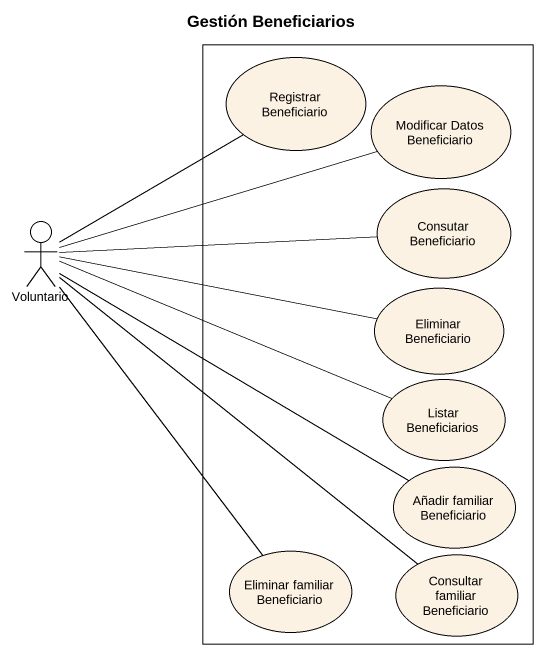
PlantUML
@startuml
title Gestión Beneficiarios
rectangle " " as rectangle1 {
  usecase "Registrar Beneficiario" as Registrar_Beneficiario
  usecase "Modificar Datos Beneficiario" as Modificar_Datos_Beneficiario
  usecase "Consutar Beneficiario" as Consutar_Beneficiario
  usecase "Eliminar Beneficiario" as Eliminar_Beneficiario
  usecase "Listar Beneficiarios" as Listar_Beneficiarios
  usecase "Añadir familiar Beneficiario" as Añadir_familiar_Beneficiario
  usecase "Eliminar familiar Beneficiario" as Eliminar_familiar
  usecase "Consultar familiar Beneficiario" as Consultar_familiar
}
actor Voluntario
Consutar_Beneficiario -left- Voluntario
Voluntario -up- Registrar_Beneficiario
Voluntario -right- Modificar_Datos_Beneficiario
Voluntario -right- Listar_Beneficiarios
Voluntario -right- Añadir_familiar_Beneficiario
Voluntario -- Eliminar_familiar
Voluntario -- Consultar_familiar
Eliminar_Beneficiario -left- Voluntario
@enduml
